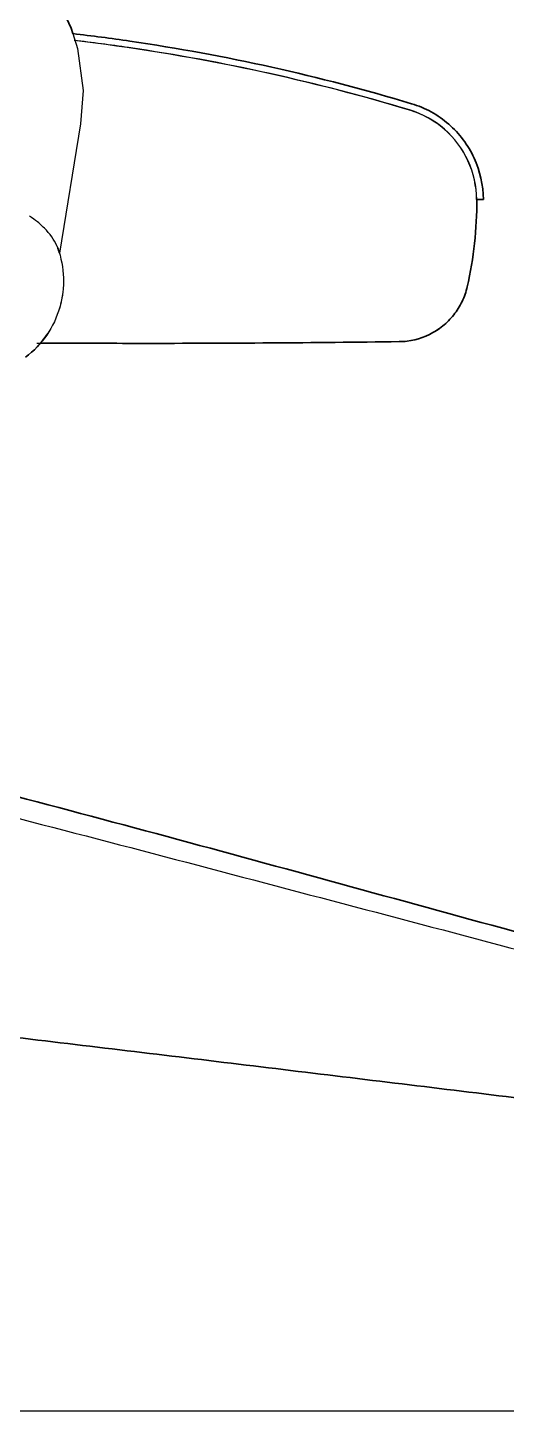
# Model space of a CAD drawing. Header units: millimetres. Extents: x 0 to 2114, y 0 to 2321.
# Drawn here: x 1749.7 to 1878.8, y 1303.2 to 1676.5 of the extents above; entities that cross this region are included whole.
import ezdxf

# ---------------------------------------------------------------- set-up
doc = ezdxf.new("R2010")
doc.units = ezdxf.units.MM
doc.layers.add('Blocks', color=7, linetype='Continuous')
for name, color, linetype, lineweight, true_color in [('Blocks$Inner', 7, 'Continuous', 25, 0x007f00), ('Blocks$Outline', 7, 'Continuous', 35, 0xff3f3f), ('Groud', 7, 'Continuous', 25, 0x243775)]:
    doc.layers.add(name, color=color, linetype=linetype, lineweight=lineweight, true_color=true_color)

# ---------------------------------------------------------------- blocks, each defined once
blk = doc.blocks.new('Aeron Size C Office Chair Side')
at = {"layer": 'Blocks$Inner'}
blk.add_line((700.87, 326.9), (699.04, 326.89), dxfattribs=at)
for points in [[(532.43, 406.52), (540.21, 407.06), (549.7, 406.11), (558.82, 403.59), (567.29, 399.6), (574.86, 394.26), (581.3, 387.75), (586.45, 380.28), (589.76, 373.18), (591.48, 367.66), (592.96, 356.35), (592.3, 347.32), (586.6, 312.41)], [(580.56, 287.14), (579.83, 286.4), (579.08, 285.69), (578.29, 285.02), (577.48, 284.38)], [(586.12, 313.84), (586.45, 312.86), (586.75, 311.87), (587.01, 310.86), (587.22, 309.85), (587.4, 308.83), (587.53, 307.8), (587.62, 306.77), (587.67, 305.74), (587.68, 304.97), (587.66, 303.94), (587.6, 302.9), (587.5, 301.87), (587.35, 300.85), (587.17, 299.83), (586.94, 298.82), (586.68, 297.82), (586.37, 296.83), (586.02, 295.85), (585.64, 294.89), (585.22, 293.95), (584.76, 293.02), (584.26, 292.11), (583.73, 291.22), (583.16, 290.35), (582.56, 289.51), (581.93, 288.69), (581.26, 287.9), (580.57, 287.15)]]:
    blk.add_lwpolyline(points, dxfattribs=at)
at = {"layer": 'Blocks$Inner', "extrusion": (0, 0, -1)}
blk.add_arc((-561.79, 304.97), 25.89, 187.5518, 197.8375, dxfattribs=at)
at = {"layer": 'Blocks$Inner'}
blk.add_arc((561.79, 304.97), 25.89, 316.4808, 328.558, dxfattribs=at)
for points, knots in [([(590.23, 371.66), (595.36, 371.06), (626.24, 367), (656.68, 360.23), (681.5, 352.77)], [-0.3425136, -0.3425136, -0.3425136, -0.3425136, -0.2857143, 0, 0, 0, 0]), ([(699.04, 326.89), (699.02, 330.48), (697.42, 337.66), (691.92, 344.98), (686.01, 349.11), (682.69, 350.5), (680.97, 351.02)], [2.827673, 2.827673, 2.827673, 2.827673, 3.161007, 3.49434, 3.661007, 3.827673, 3.827673, 3.827673, 3.827673]), ([(681.5, 352.77), (683.34, 352.22), (686.9, 350.72), (693.23, 346.3), (699.13, 338.44), (700.84, 330.76), (700.87, 326.9)], [0, 0, 0, 0, 0.166667, 0.333333, 0.666667, 1, 1, 1, 1]), ([(586.12, 313.84), (585.54, 315.42), (584.24, 317.48), (581.97, 319.76), (580.49, 321.05), (579.3, 321.9), (578.54, 322.39)], [0, 0, 0, 0, 0.1666667, 0.2083333, 0.25, 0.31249, 0.31249, 0.31249, 0.31249]), ([(585.96, 314.26), (586.08, 313.95), (586.24, 313.52), (586.37, 313.11), (586.41, 313)], [-0.05555556, -0.05555556, -0.05555556, -0.05555556, -0.02777778, -0.01720984, -0.01720984, -0.01720984, -0.01720984]), ([(586.57, 312.48), (586.57, 312.5), (586.56, 312.53), (586.54, 312.6), (586.5, 312.71), (586.46, 312.85), (586.42, 312.96), (586.39, 313.05), (586.36, 313.13), (586.32, 313.26), (586.25, 313.48), (586.17, 313.69), (586.12, 313.84)], [-0.6666667, -0.6666667, -0.6666667, -0.6666667, -0.625, -0.5833333, -0.5, -0.4166667, -0.375, -0.3333333, -0.2916667, -0.25, -0.1666667, 0, 0, 0, 0]), ([(580.49, 288.19), (589.97, 288.14), (622.56, 288.04), (655.11, 288.26), (678.18, 288.57)], [-1.7051731, -1.7051731, -1.7051731, -1.7051731, -1.5, -1, -1, -1, -1]), ([(752.75, 117.49), (737.2, 121.77), (706.09, 130.32), (659.44, 143.1), (612.65, 155.91), (581.58, 164.16), (566.06, 168.23)], [2, 2, 2, 2, 2.25, 2.5, 2.75, 3, 3, 3, 3])]:
    blk.add_open_spline(points, degree=3, knots=knots, dxfattribs=at)
for points in [[(605.22, 367.9), (600.34, 368.61), (595.44, 369.26), (590.54, 369.83)], [(680.97, 351.02), (651.49, 359.88), (621.19, 366.17), (590.54, 369.78)], [(643.43, 360.87), (630.79, 363.68), (618.04, 366.02), (605.22, 367.9)], [(680.99, 351.07), (668.6, 354.79), (656.07, 358.06), (643.43, 360.87)], [(699.09, 326.89), (699.07, 330.49), (697.46, 337.68), (690.85, 346.49), (684.43, 350.03), (680.99, 351.07)], [(696.52, 303.39), (697.4, 307.24), (698.71, 315.05), (699.12, 322.95), (699.09, 326.89)], [(586.6, 312.41), (586.59, 312.41), (586.59, 312.43), (586.58, 312.46)], [(678.18, 288.57), (679.59, 288.58), (682.41, 288.94), (686.42, 290.38), (690.01, 292.68), (693.01, 295.7), (695.27, 299.32), (696.2, 302.01), (696.52, 303.39)], [(686.35, 290.52), (683.82, 289.28), (681, 288.6), (678.18, 288.57)], [(542.74, 168.32), (558.72, 164.27), (590.72, 156.07), (638.93, 143.34), (686.98, 130.65), (719.03, 122.16), (735.05, 117.91)], [(542.74, 104.63), (564.11, 102.13), (606.84, 97.08), (670.95, 89.28), (713.68, 84.1), (735.05, 81.5)]]:
    blk.add_open_spline(points, degree=3, dxfattribs=at)
at = {"layer": 'Blocks$Outline'}
for points in [[(586.45, 380.28), (589.76, 373.18)], [(589.76, 373.18), (590.23, 371.66)], [(700.87, 326.9), (699.09, 326.89)], [(578.29, 285.02), (577.48, 284.38)], [(579.08, 285.69), (578.29, 285.02)], [(579.83, 286.4), (579.08, 285.69)], [(580.56, 287.14), (579.83, 286.4)], [(580.57, 287.15), (580.56, 287.14)]]:
    blk.add_lwpolyline(points, dxfattribs=at)
for points, knots in [([(590.23, 371.66), (595.36, 371.06), (626.24, 367), (656.68, 360.23), (681.5, 352.77)], [-0.3425136, -0.3425136, -0.3425136, -0.3425136, -0.2857143, 0, 0, 0, 0]), ([(681.5, 352.77), (683.34, 352.22), (686.9, 350.72), (693.23, 346.3), (699.13, 338.44), (700.84, 330.76), (700.87, 326.9)], [0, 0, 0, 0, 0.166667, 0.333333, 0.666667, 1, 1, 1, 1]), ([(678.18, 288.57), (655.11, 288.26), (622.9, 288.04), (590.65, 288.14), (581.5, 288.19)], [1, 1, 1, 1, 1.5, 1.6978409, 1.6978409, 1.6978409, 1.6978409]), ([(566.06, 168.23), (581.58, 164.16), (612.65, 155.91), (659.44, 143.1), (706.09, 130.32), (737.2, 121.77), (752.75, 117.49)], [-2.9999995, -2.9999995, -2.9999995, -2.9999995, -2.75, -2.5, -2.25, -2, -2, -2, -2])]:
    blk.add_open_spline(points, degree=3, knots=knots, dxfattribs=at)
for points in [[(699.09, 326.89), (699.12, 322.95), (698.71, 315.05), (697.4, 307.24), (696.52, 303.39)], [(696.52, 303.39), (696.2, 302.01), (695.27, 299.32), (693.01, 295.7), (690.01, 292.68), (687.61, 291.15), (686.35, 290.52)], [(686.35, 290.52), (683.82, 289.28), (681, 288.6), (678.18, 288.57)], [(735.05, 81.5), (713.68, 84.1), (670.95, 89.28), (606.84, 97.08), (564.11, 102.13), (542.74, 104.63)]]:
    blk.add_open_spline(points, degree=3, dxfattribs=at)
blk.add_rational_spline([(581.5, 288.19), (581.38, 288.04), (580.92, 287.52), (580.57, 287.15)], [0.997882460809, 0.998068447589, 0.998957795759, 1], degree=2, knots=[4.056295, 4.056295, 4.056295, 4.432219, 5.457221, 5.457221, 5.457221], dxfattribs=at)

msp = doc.modelspace()

# ---------------------------------------------------------------- linework, layer by layer
at = {"layer": 'Groud'}
msp.add_lwpolyline([(2113.96, 1303.19), (1171.71, 1303.19)], dxfattribs=at)

# ---------------------------------------------------------------- block references
at = {"layer": 'Blocks'}
msp.add_blockref('Aeron Size C Office Chair Side', (1171.71, 1303.19), dxfattribs=at)

doc.saveas('drawing.dxf')
